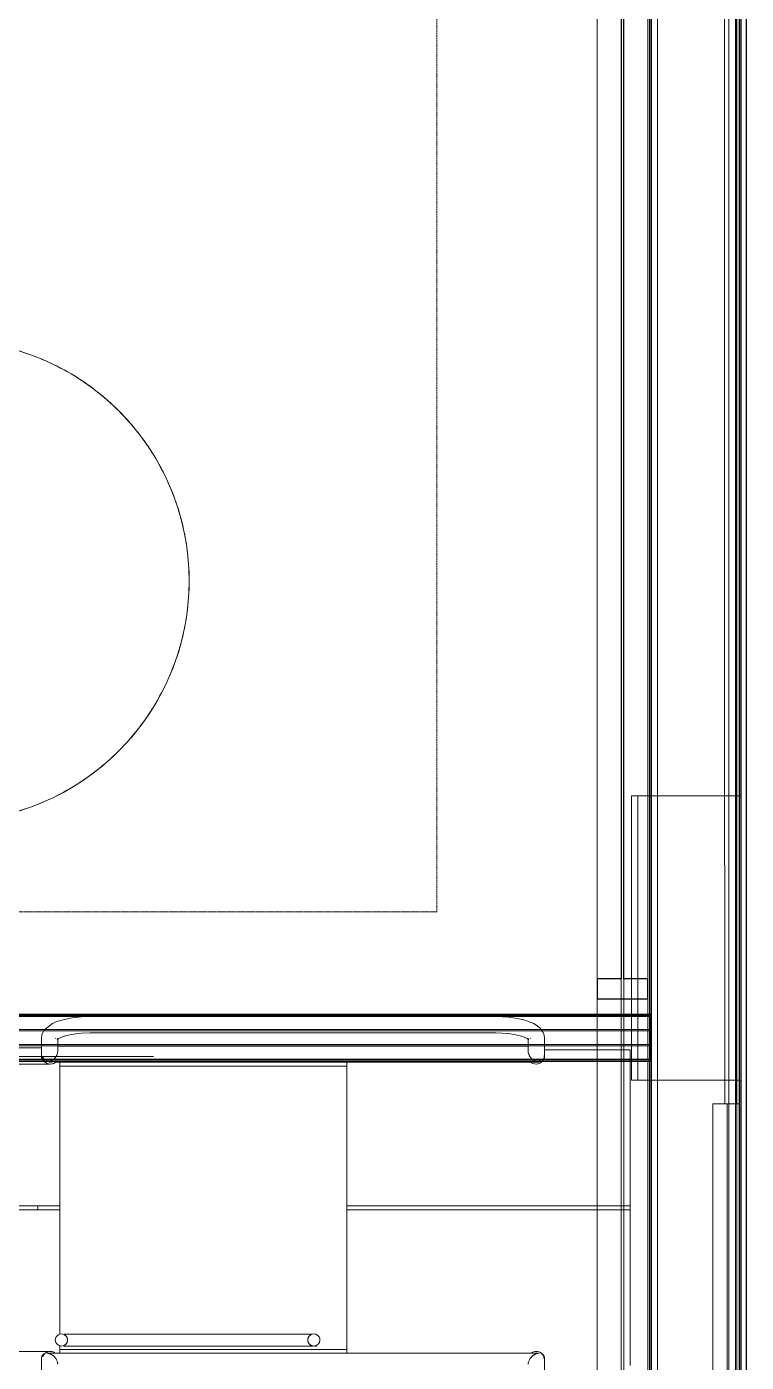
# Model space of a CAD drawing. Header units: centimetres. Extents: x -1906 to 5208, y -261 to 2955.
# Drawn here: x -287.3 to -110, y 640.8 to 969.7 of the extents above; entities that cross this region are included whole.
import ezdxf

# ---------------------------------------------------------------- set-up
doc = ezdxf.new("R2010")
doc.units = ezdxf.units.CM
for name, pattern in [('_Overhead', [0.47625, 0.3175, -0.15875]), ('_Overhead_2_', [0.47625, 0.3175, -0.15875]), ('Hidden', [0.714375, 0.47625, -0.238125])]:
    doc.linetypes.add(name, pattern=pattern)
for name, color, linetype, lineweight in [('A-FLOR', 7, 'Continuous', 18), ('A-GENM', 7, 'Continuous', 18), ('A-GLAZ', 7, 'Continuous', 18), ('A-WALL', 7, 'Continuous', 18), ('A-WALL-PATT', 7, 'Continuous', 50), ('G-IMPT', 7, 'Continuous', 18), ('M-EQPM', 7, 'Continuous', 18), ('P-PIPE', 7, 'Continuous', 18), ('S-BEAM', 7, 'Continuous', 18)]:
    doc.layers.add(name, color=color, linetype=linetype, lineweight=lineweight)

# ---------------------------------------------------------------- blocks, each defined once
blk = doc.blocks.new('Costanera Perfil Z - Parametrizado - h_22cm-V7-N01 - Planta trazado tuberias refrig exist_ - detalle 1')
at = {"layer": 'S-BEAM', "color": 254, "true_color": 0xcccccc}
for p, q in [((-5.54, 2399.57), (-5.84, 2399.57)), ((-5.84, 2399.57), (-5.5, 2399.57)), ((-5.84, 2399.57), (-5.84, 785.67)), ((-5.54, 2399.57), (-5.54, 785.67)), ((-5.5, 2399.57), (2.01, 2399.57)), ((-5.26, 2399.57), (-5.5, 2399.57)), ((-5.5, 785.67), (-5.5, 2399.57)), ((1.67, 2399.57), (-5.26, 2399.57)), ((-5.26, 2399.57), (-5.26, 785.67)), ((-1.68, 2399.57), (-2.01, 2399.57)), ((-2.01, 2399.57), (1.67, 2399.57)), ((-2.01, 2399.57), (-2.01, 2398.97)), ((-2.01, 2398.97), (-2.01, 2386.47)), ((1.67, 2399.57), (-1.67, 2399.57)), ((-1.67, 2399.57), (1.67, 2399.57)), ((1.67, 2399.57), (-1.67, 2399.57)), ((-1.67, 2399.57), (-1.67, 2398.97)), ((-1.67, 2398.97), (-1.67, 2386.47)), ((2.01, 2399.57), (1.67, 2399.57)), ((1.67, 2399.57), (2.01, 2399.57)), ((2.01, 2399.57), (1.67, 2399.57)), ((1.67, 2399.57), (1.67, 785.67)), ((2.01, 2399.57), (5.26, 2399.57)), ((5.5, 2399.57), (2.01, 2399.57)), ((2.01, 2399.57), (2.01, 785.67)), ((5.26, 2399.57), (5.54, 2399.57)), ((5.26, 2399.57), (5.26, 2398.97)), ((5.26, 2398.97), (5.26, 2386.47)), ((5.5, 2399.57), (5.5, 2398.97)), ((5.5, 2398.97), (5.5, 2386.47)), ((5.54, 2399.57), (5.84, 2399.57)), ((5.84, 2399.57), (5.54, 2399.57)), ((5.54, 2399.57), (5.54, 2398.97)), ((5.54, 2398.97), (5.54, 2386.47)), ((5.84, 2399.57), (5.84, 2398.97)), ((5.84, 2398.97), (5.84, 2386.47)), ((-2.01, 2386.47), (-2.01, 1598.58)), ((-1.67, 2386.47), (-1.67, 1598.58)), ((5.26, 2386.47), (5.26, 1598.58)), ((5.5, 2386.47), (5.5, 1598.58)), ((5.54, 2386.47), (5.54, 1598.58)), ((5.84, 2386.47), (5.84, 1598.58))]:
    blk.add_line(p, q, dxfattribs=at)
blk = doc.blocks.new('Costanera Perfil Z - Parametrizado - h_22cm-1724570-N01 - Planta trazado tuberias refrig exist_ - detalle 1')
at = {"layer": 'S-BEAM', "color": 254, "true_color": 0xcccccc}
for p, q in [((-10.75, 487.69), (-10.75, -505.07)), ((-10.75, 487.69), (-10.75, -505.07)), ((-10.45, 487.69), (-10.45, -948.54)), ((-10.45, 487.69), (-10.45, -948.54)), ((-8.8, 487.69), (-8.8, -948.54)), ((-8.8, 487.69), (-8.8, -948.54)), ((8.8, 487.69), (8.8, -967.22)), ((8.8, 487.69), (8.8, -967.22)), ((10.45, 487.69), (10.45, -967.22)), ((10.45, 487.69), (10.45, -967.22)), ((10.75, -967.22), (10.75, 487.69)), ((10.75, 487.69), (10.75, -967.22)), ((-10.75, -505.07), (-10.75, -508.9)), ((-10.75, -505.07), (-10.75, -508.9)), ((-10.75, -508.9), (-10.75, -509.24)), ((-10.75, -508.9), (-10.75, -509.24)), ((-10.75, -509.25), (-10.75, -512.58)), ((-10.75, -509.25), (-10.75, -512.58)), ((-10.75, -512.58), (-10.75, -512.93)), ((-10.75, -512.58), (-10.75, -512.93)), ((-10.75, -512.93), (-10.75, -516.75)), ((-10.75, -512.93), (-10.75, -516.75)), ((-10.75, -516.75), (-10.75, -656.29)), ((-10.75, -516.75), (-10.75, -656.29))]:
    blk.add_line(p, q, dxfattribs=at)
blk = doc.blocks.new('Costanera Perfil Z - Parametrizado - h_22cm-V9-N01 - Planta trazado tuberias refrig exist_ - detalle 1')
at = {"layer": 'S-BEAM', "color": 254, "true_color": 0xcccccc}
for p, q in [((-10.75, 487.69), (-10.75, -505.07)), ((-10.75, 487.69), (-10.75, -505.07)), ((-10.45, 487.69), (-10.45, -948.54)), ((-10.45, 487.69), (-10.45, -948.54)), ((-8.8, 487.69), (-8.8, -948.54)), ((-8.8, 487.69), (-8.8, -948.54)), ((8.8, 487.69), (8.8, -948.54)), ((8.8, 487.69), (8.8, -948.54)), ((10.45, 487.69), (10.45, -967.22)), ((10.45, 487.69), (10.45, -948.8)), ((10.75, -967.22), (10.75, 487.69)), ((10.75, 487.69), (10.75, -948.8)), ((-10.75, -505.07), (-10.75, -508.9)), ((-10.75, -505.07), (-10.75, -508.9)), ((-10.75, -508.9), (-10.75, -509.24)), ((-10.75, -508.9), (-10.75, -509.24)), ((-10.75, -509.25), (-10.75, -512.58)), ((-10.75, -509.25), (-10.75, -512.58)), ((-10.75, -512.58), (-10.75, -512.93)), ((-10.75, -512.58), (-10.75, -512.93)), ((-10.75, -512.93), (-10.75, -516.75)), ((-10.75, -512.93), (-10.75, -516.75)), ((-10.75, -516.75), (-10.75, -656.29)), ((-10.75, -516.75), (-10.75, -656.29))]:
    blk.add_line(p, q, dxfattribs=at)
blk = doc.blocks.new('Costanera Perfil Z - Parametrizado - h_22cm-V10-N01 - Planta trazado tuberias refrig exist_ - detalle 1')
at = {"layer": 'S-BEAM', "color": 254, "true_color": 0xcccccc}
for p, q in [((-10.75, 487.69), (-10.75, -505.07)), ((-10.75, 487.69), (-10.75, -505.07)), ((-10.45, 487.69), (-10.45, -948.54)), ((-10.45, 487.69), (-10.45, -948.54)), ((-8.8, 487.69), (-8.8, -948.54)), ((-8.8, 487.69), (-8.8, -948.54)), ((8.8, -14.3), (8.8, -527.21)), ((8.8, -14.3), (8.8, -527.21)), ((10.45, -14.3), (10.45, -527.21)), ((10.45, -14.3), (10.45, -527.21)), ((10.75, -527.21), (10.75, -14.3)), ((10.75, -14.3), (10.75, -527.21)), ((-10.75, -505.07), (-10.75, -508.9)), ((-10.75, -505.07), (-10.75, -508.9)), ((-10.75, -508.9), (-10.75, -509.24)), ((-10.75, -508.9), (-10.75, -509.24)), ((-10.75, -509.25), (-10.75, -512.58)), ((-10.75, -509.25), (-10.75, -512.58)), ((-10.75, -512.58), (-10.75, -512.93)), ((-10.75, -512.58), (-10.75, -512.93)), ((-10.75, -512.93), (-10.75, -516.75)), ((-10.75, -512.93), (-10.75, -516.75)), ((-10.75, -516.75), (-10.75, -656.29)), ((-10.75, -516.75), (-10.75, -656.29))]:
    blk.add_line(p, q, dxfattribs=at)
blk = doc.blocks.new('Costanera Perfil Z - Parametrizado - h_22cm-V11-N01 - Planta trazado tuberias refrig exist_ - detalle 1')
at = {"layer": 'S-BEAM', "color": 254, "true_color": 0xcccccc}
for p, q in [((-10.75, 487.69), (-10.75, -505.07)), ((-10.75, 487.69), (-10.75, -505.07)), ((-10.45, 487.69), (-10.45, -635.88)), ((-10.45, 487.69), (-10.45, -635.88)), ((-8.8, 487.69), (-8.8, -948.54)), ((-8.8, 487.69), (-8.8, -948.54)), ((8.8, -14.3), (8.8, -527.21)), ((8.8, -14.3), (8.8, -527.21)), ((10.45, -14.3), (10.45, -527.21)), ((10.45, -14.3), (10.45, -527.21)), ((10.75, -527.21), (10.75, -14.3)), ((10.75, -14.3), (10.75, -527.21)), ((-10.75, -505.07), (-10.75, -508.9)), ((-10.75, -505.07), (-10.75, -508.9)), ((-10.75, -508.9), (-10.75, -509.24)), ((-10.75, -508.9), (-10.75, -509.24)), ((-10.75, -509.25), (-10.75, -512.58)), ((-10.75, -509.25), (-10.75, -512.58)), ((-10.75, -512.58), (-10.75, -512.93)), ((-10.75, -512.58), (-10.75, -512.93)), ((-10.75, -512.93), (-10.75, -516.75)), ((-10.75, -512.93), (-10.75, -516.75)), ((-10.75, -516.75), (-10.75, -635.88)), ((-10.75, -516.75), (-10.75, -635.88))]:
    blk.add_line(p, q, dxfattribs=at)
blk = doc.blocks.new('Costanera Perfil Z - Parametrizado - h_22cm-V12-N01 - Planta trazado tuberias refrig exist_ - detalle 1')
at = {"layer": 'S-BEAM', "color": 254, "true_color": 0xcccccc}
for p, q in [((-10.75, 487.69), (-10.75, -505.07)), ((-10.75, 487.69), (-10.75, -505.07)), ((-10.45, 487.69), (-10.45, -635.88)), ((-10.45, 487.69), (-10.45, -635.88)), ((-8.8, 487.69), (-8.8, -948.54)), ((-8.8, 487.69), (-8.8, -948.54)), ((8.8, -14.3), (8.8, -527.21)), ((8.8, -14.3), (8.8, -527.21)), ((10.45, -14.3), (10.45, -527.21)), ((10.45, -14.3), (10.45, -527.21)), ((10.75, -527.21), (10.75, -14.3)), ((10.75, -14.3), (10.75, -527.21)), ((-10.75, -505.07), (-10.75, -508.9)), ((-10.75, -505.07), (-10.75, -508.9)), ((-10.75, -508.9), (-10.75, -509.24)), ((-10.75, -508.9), (-10.75, -509.24)), ((-10.75, -509.25), (-10.75, -512.58)), ((-10.75, -509.25), (-10.75, -512.58)), ((-10.75, -512.58), (-10.75, -512.93)), ((-10.75, -512.58), (-10.75, -512.93)), ((-10.75, -512.93), (-10.75, -516.75)), ((-10.75, -512.93), (-10.75, -516.75)), ((-10.75, -516.75), (-10.75, -635.88)), ((-10.75, -516.75), (-10.75, -635.88))]:
    blk.add_line(p, q, dxfattribs=at)
blk = doc.blocks.new('Costanera Perfil Z - Parametrizado - h_22cm-V13-N01 - Planta trazado tuberias refrig exist_ - detalle 1')
at = {"layer": 'S-BEAM', "color": 254, "true_color": 0xcccccc}
for p, q in [((-10.75, 487.69), (-10.75, -505.07)), ((-10.75, 487.69), (-10.75, -505.07)), ((-10.45, 487.69), (-10.45, -635.88)), ((-10.45, 487.69), (-10.45, -635.88)), ((-8.8, 487.69), (-8.8, -948.54)), ((-8.8, 487.69), (-8.8, -948.54)), ((8.8, -14.3), (8.8, -527.21)), ((8.8, -14.3), (8.8, -527.21)), ((10.45, -14.3), (10.45, -527.21)), ((10.45, -14.3), (10.45, -527.21)), ((10.75, -527.21), (10.75, -14.3)), ((-10.75, -505.07), (-10.75, -508.9)), ((-10.75, -505.07), (-10.75, -508.9)), ((-10.75, -508.9), (-10.75, -509.24)), ((-10.75, -508.9), (-10.75, -509.24)), ((-10.75, -509.25), (-10.75, -512.58)), ((-10.75, -509.25), (-10.75, -512.58)), ((-10.75, -512.58), (-10.75, -512.93)), ((-10.75, -512.58), (-10.75, -512.93)), ((-10.75, -512.93), (-10.75, -516.75)), ((-10.75, -512.93), (-10.75, -516.75)), ((-10.75, -516.75), (-10.75, -635.88)), ((-10.75, -516.75), (-10.75, -635.88))]:
    blk.add_line(p, q, dxfattribs=at)
blk = doc.blocks.new('PQ_RVR_EST-01_ZZ_ZZ_MO_T_A_rvt-1-N01 - Planta trazado tuberias refrig exist_ - detalle 1')
at = {"layer": 'A-FLOR', "color": 254, "linetype": '_Overhead', "true_color": 0xd4d4d4}
for p, q in [((-115.47, 1217.33), (-115.36, 704.42)), ((-115.36, 704.42), (-115.47, 1217.33))]:
    blk.add_line(p, q, dxfattribs=at)
at = {"layer": 'S-BEAM', "color": 254, "true_color": 0xcccccc}
for p, q in [((-146.78, 1217.71), (-146.78, 735.26)), ((-146.78, 1217.71), (-146.78, 735.26)), ((-140.89, 1217.71), (-140.89, 726.56)), ((-140.18, 1217.71), (-140.18, 726.56)), ((-134.28, 1217.71), (-134.28, 735.26)), ((-134.28, 1217.71), (-134.28, 735.26)), ((-146.78, 735.26), (-146.78, 726.56)), ((-146.78, 735.26), (-146.78, 726.56)), ((-146.78, 735.26), (-146.78, 726.56)), ((-140.89, 726.56), (-140.89, 735.26)), ((-140.18, 726.56), (-140.18, 735.26)), ((-134.28, 726.56), (-134.28, 735.26)), ((-134.28, 735.26), (-134.28, 726.56)), ((-134.28, 735.26), (-134.28, 726.56)), ((-146.78, 730.34), (-146.78, 726.56)), ((-134.28, 730.34), (-134.28, 726.56)), ((-146.78, 726.56), (-146.78, 721.95)), ((-146.78, 726.56), (-146.78, 722.73)), ((-146.78, 726.56), (-146.78, 722.73)), ((-146.78, 726.56), (-146.78, 722.05)), ((-140.89, 726.56), (-140.89, 722.73)), ((-140.89, 722.05), (-140.89, 726.56)), ((-140.18, 722.05), (-140.18, 726.56)), ((-140.18, 726.56), (-140.18, 722.73)), ((-134.28, 722.05), (-134.28, 726.56)), ((-134.28, 726.56), (-134.28, 721.95)), ((-134.28, 726.56), (-134.28, 722.73)), ((-134.28, 726.56), (-134.28, 722.73)), ((-146.78, 722.73), (-146.78, 722.39)), ((-146.78, 722.73), (-146.78, 722.39)), ((-146.78, 722.38), (-146.78, 719.05)), ((-146.78, 722.38), (-146.78, 719.05)), ((-146.78, 722.05), (-146.78, 719.05)), ((-146.78, 721.95), (-146.78, 719.05)), ((-140.89, 722.73), (-140.89, 722.39)), ((-140.89, 722.38), (-140.89, 719.05)), ((-140.89, 719.05), (-140.89, 722.05)), ((-140.18, 722.73), (-140.18, 722.39)), ((-140.18, 722.38), (-140.18, 719.05)), ((-140.18, 719.05), (-140.18, 722.05)), ((-134.28, 722.73), (-134.28, 722.39)), ((-134.28, 722.73), (-134.28, 722.39)), ((-134.28, 722.38), (-134.28, 719.05)), ((-134.28, 722.38), (-134.28, 719.05)), ((-134.28, 719.05), (-134.28, 722.05)), ((-134.28, 721.95), (-134.28, 719.05)), ((-146.78, 719.05), (-146.78, 718.7)), ((-146.78, 719.05), (-146.78, 718.7)), ((-146.78, 719.05), (-146.78, 718.7)), ((-146.78, 719.05), (-146.78, 718.7)), ((-146.78, 718.7), (-146.78, 575.34)), ((-146.78, 718.7), (-146.78, 714.87)), ((-146.78, 718.7), (-146.78, 714.87)), ((-146.78, 718.7), (-146.78, 575.34)), ((-140.89, 719.05), (-140.89, 718.7)), ((-140.89, 718.7), (-140.89, 719.05)), ((-140.89, 718.7), (-140.89, 714.87)), ((-140.89, 575.34), (-140.89, 718.7)), ((-140.18, 718.7), (-140.18, 719.05)), ((-140.18, 719.05), (-140.18, 718.7)), ((-140.18, 575.34), (-140.18, 718.7)), ((-140.18, 718.7), (-140.18, 714.87)), ((-134.28, 718.7), (-134.28, 719.05)), ((-134.28, 719.05), (-134.28, 718.7)), ((-134.28, 719.05), (-134.28, 718.7)), ((-134.28, 719.05), (-134.28, 718.7)), ((-134.28, 575.34), (-134.28, 718.7)), ((-134.28, 718.7), (-134.28, 575.34)), ((-134.28, 718.7), (-134.28, 714.87)), ((-134.28, 718.7), (-134.28, 714.87)), ((-146.78, 714.87), (-146.78, 575.34)), ((-146.78, 714.87), (-146.78, 575.34)), ((-140.89, 714.87), (-140.89, 575.34)), ((-140.18, 714.87), (-140.18, 575.34)), ((-134.28, 714.87), (-134.28, 575.34)), ((-134.28, 714.87), (-134.28, 575.34))]:
    blk.add_line(p, q, dxfattribs=at)
at = {"layer": 'S-BEAM', "color": 254, "lineweight": 25, "true_color": 0xcccccc}
for p, q in [((-140.89, 1217.71), (-140.89, 735.26)), ((-140.18, 735.26), (-140.18, 1217.71)), ((-140.89, 735.26), (-146.78, 735.26)), ((-146.78, 735.26), (-146.78, 730.34)), ((-134.28, 735.26), (-140.18, 735.26)), ((-134.28, 730.34), (-134.28, 735.26)), ((-146.78, 730.34), (-134.28, 730.34))]:
    blk.add_line(p, q, dxfattribs=at)
at = {"layer": 'S-BEAM', "color": 254, "linetype": '_Overhead', "lineweight": 18, "true_color": 0xd4d4d4}
for name in ['Costanera Perfil Z - Parametrizado - h_22cm-1724570-N01 - Planta trazado tuberias refrig exist_ - detalle 1', 'Costanera Perfil Z - Parametrizado - h_22cm-V9-N01 - Planta trazado tuberias refrig exist_ - detalle 1', 'Costanera Perfil Z - Parametrizado - h_22cm-V10-N01 - Planta trazado tuberias refrig exist_ - detalle 1', 'Costanera Perfil Z - Parametrizado - h_22cm-V11-N01 - Planta trazado tuberias refrig exist_ - detalle 1', 'Costanera Perfil Z - Parametrizado - h_22cm-V12-N01 - Planta trazado tuberias refrig exist_ - detalle 1', 'Costanera Perfil Z - Parametrizado - h_22cm-V13-N01 - Planta trazado tuberias refrig exist_ - detalle 1']:
    blk.add_blockref(name, (-123.14, 1231.63), dxfattribs=at)
at = {"layer": 'S-BEAM', "color": 254, "linetype": '_Overhead', "lineweight": 18, "true_color": 0xd4d4d4, "rotation": 269.9999999999998}
blk.add_blockref('Costanera Perfil Z - Parametrizado - h_22cm-V7-N01 - Planta trazado tuberias refrig exist_ - detalle 1', (-2533.25, 720.72), dxfattribs=at)
blk = doc.blocks.new('RVR-GM-Modulo escalera 01 - RVR-GM-Modulo escalera 01-1647736-N01 - Planta trazado tuberias refrig exist_ - detalle 1')
at = {"layer": 'A-GENM', "color": 254, "true_color": 0xd4d4d4}
for p, q in [((-1.5, 164.89), (-1.5, 166.39)), ((1.36, 166.39), (-1.5, 166.39)), ((-1.5, 164.89), (-1.5, 166.39)), ((1.36, 166.39), (-1.5, 166.39)), ((-1.5, 164.18), (-1.5, 164.89)), ((-1.5, 164.18), (-1.5, 164.89)), ((76.24, 166.39), (1.36, 166.39)), ((36.87, 166.39), (1.36, 166.39)), ((36.87, 166.39), (36.87, 164.89)), ((36.87, 164.89), (36.87, 164.18)), ((37.87, 164.89), (37.87, 166.39)), ((76.24, 166.39), (37.87, 166.39)), ((37.87, 164.18), (37.87, 164.89)), ((-1.5, 158.28), (-1.5, 164.18)), ((-1.5, 158.28), (-1.5, 164.18)), ((36.87, 164.18), (36.87, 158.28)), ((37.87, 158.28), (37.87, 164.18)), ((-1.5, 145.3), (-1.5, 158.28)), ((-1.5, 145.3), (-1.5, 158.28)), ((36.87, 158.28), (36.87, 96.62)), ((37.87, 96.62), (37.87, 158.28)), ((-6.16, 144.71), (-6.49, 144.46)), ((-5.77, 144.99), (-6.15, 144.72)), ((-2.81, 145.3), (-4.42, 145.3)), ((-2.47, 145.3), (-2.81, 145.3)), ((0.26, 145.3), (-2.47, 145.3)), ((79.16, 145.3), (74.49, 145.3)), ((-4.42, 141.8), (-4.29, 141.83)), ((1.55, 24.82), (1.55, 144)), ((73.19, 144), (73.19, 22.68)), ((-5.24, 138.22), (-5.52, 136.45)), ((-4.87, 139.65), (-5.24, 138.22)), ((-4.47, 140.7), (-4.87, 139.65)), ((-4.27, 141.07), (-4.47, 140.7)), ((-4.42, 141.3), (-2.81, 141.3)), ((-4.08, 141.33), (-4.27, 141.07)), ((-4, 141.41), (-4.08, 141.33)), ((-2.81, 141.3), (-2.47, 141.3)), ((-2.47, 141.3), (-1.14, 141.3)), ((-2.44, 141.3), (-2.44, 25.38)), ((-5.65, 134.88), (-5.7, 133.3)), ((-5.52, 136.45), (-5.65, 134.88)), ((-9.7, 133.3), (-9.7, 33.38)), ((-5.7, 33.38), (-5.7, 133.3)), ((1.55, 96.62), (73.2, 96.62)), ((1.55, 96.62), (36.87, 96.62)), ((2.5, 25.94), (2.5, 96.62)), ((37.87, 96.62), (73.2, 96.62)), ((72.24, 96.62), (72.24, 25.94)), ((68.53, 89.1), (68.53, 89.01)), ((68.53, 89.1), (68.53, 89.01)), ((68.53, 89.1), (68.53, 89.01)), ((68.53, 89.1), (68.53, 89.01)), ((68.53, 89.1), (68.53, 89.01)), ((68.53, 89.1), (68.53, 89.01)), ((68.53, 89.1), (68.53, 89.01)), ((68.53, 89.1), (68.53, 89.01)), ((68.57, 89.1), (68.53, 89.1)), ((68.57, 89.1), (68.53, 89.1)), ((68.57, 89.1), (68.53, 89.1)), ((68.57, 89.1), (68.53, 89.1)), ((68.57, 89.1), (68.53, 89.1)), ((68.57, 89.1), (68.53, 89.1)), ((68.57, 89.1), (68.53, 89.1)), ((68.57, 89.1), (68.53, 89.1)), ((68.57, 89.1), (68.53, 89.1)), ((68.57, 89.1), (68.53, 89.1)), ((68.57, 89.1), (68.53, 89.1)), ((68.57, 89.1), (68.53, 89.1)), ((68.57, 89.1), (68.53, 89.1)), ((68.57, 89.1), (68.53, 89.1)), ((68.57, 89.1), (68.53, 89.1)), ((68.57, 89.1), (68.53, 89.1)), ((71.42, 89.1), (71.3, 89.1)), ((71.42, 89.1), (71.3, 89.1)), ((71.42, 89.1), (71.3, 89.1)), ((71.42, 89.1), (71.3, 89.1)), ((71.42, 89.1), (71.3, 89.1)), ((71.42, 89.1), (71.3, 89.1)), ((71.42, 89.1), (71.3, 89.1)), ((71.42, 89.1), (71.3, 89.1)), ((71.42, 89.1), (71.3, 89.1)), ((71.42, 89.1), (71.3, 89.1)), ((71.42, 89.1), (71.3, 89.1)), ((71.42, 89.1), (71.3, 89.1)), ((71.42, 89.1), (71.3, 89.1)), ((71.42, 89.1), (71.3, 89.1)), ((71.42, 89.1), (71.3, 89.1)), ((71.42, 89.1), (71.3, 89.1)), ((71.42, 88.74), (71.42, 89.1)), ((71.42, 88.74), (71.42, 89.1)), ((71.42, 88.74), (71.42, 89.1)), ((71.42, 88.74), (71.42, 89.1)), ((71.42, 88.74), (71.42, 89.1)), ((71.42, 88.74), (71.42, 89.1)), ((71.42, 88.74), (71.42, 89.1)), ((71.42, 88.74), (71.42, 89.1)), ((68.53, 87.96), (68.53, 26.91)), ((71.42, 26.91), (71.42, 88.23)), ((-5.7, 33.38), (-5.62, 31.27)), ((-5.62, 31.27), (-5.38, 29.27)), ((-5.38, 29.27), (-5.03, 27.58)), ((-5.03, 27.58), (-4.61, 26.31)), ((68.53, 26.91), (68.57, 26.91)), ((71.3, 26.91), (71.42, 26.91)), ((-4.61, 26.31), (-4.4, 25.86)), ((-2.81, 25.38), (-4.42, 25.38)), ((-4.29, 24.86), (-4.42, 24.88)), ((-4.4, 25.86), (-4.21, 25.53)), ((-4.28, 24.85), (-4.29, 24.86)), ((-4.21, 25.53), (-4.06, 25.33)), ((-4.06, 25.33), (-4, 25.27)), ((-4, 25.27), (-4, 25.27)), ((-2.47, 25.38), (-2.81, 25.38)), ((-1.14, 25.38), (-2.47, 25.38)), ((1.33, 25.06), (1.33, 24.26)), ((1.49, 23.38), (1.42, 23.38)), ((36.87, 25.94), (1.55, 25.94)), ((2, -23.58), (2, 23.38)), ((36.87, 25.94), (36.87, -44.8)), ((37.87, 25.94), (36.87, 25.94)), ((37.87, -44.8), (37.87, 25.94)), ((68.5, 25.94), (37.87, 25.94)), ((73.2, 25.94), (71.39, 25.94)), ((72.74, 23.38), (72.74, -23.58)), ((-6.49, 22.16), (-6.16, 21.93)), ((-5.24, 21.49), (-4.42, 21.38)), ((-4.42, 21.38), (-2.81, 21.38)), ((-2.81, 21.38), (-2.47, 21.38)), ((-2.47, 21.38), (0.26, 21.38)), ((-2, 21.38), (-2, -21.59)), ((36.87, 20.5), (37.87, 20.5)), ((74.49, 21.38), (79.16, 21.38))]:
    blk.add_line(p, q, dxfattribs=at)
at = {"layer": 'A-GENM', "color": 254, "true_color": 0xd4d4d4, "flags": 128}
for points in [[(-4.42, 145.3), (-5.11, 145.22), (-5.77, 144.99)], [(-6.49, 144.46), (-6.94, 144.13), (-7.96, 142.65), (-8.87, 140.23), (-9.25, 138.53), (-9.53, 136.55), (-9.7, 133.3)], [(-9.7, 33.38), (-9.62, 31.12), (-9.38, 28.95), (-9.01, 27.02), (-8.54, 25.39), (-7.99, 24.1), (-6.62, 22.25), (-6.49, 22.16)], [(-6.15, 21.92), (-5.94, 21.78), (-5.24, 21.49)], [(0.76, 22.01), (0.45, 21.76), (0.09, 21.56)], [(1.2, 22.66), (1.01, 22.31), (0.78, 22.03)]]:
    blk.add_lwpolyline(points, dxfattribs=at)
at = {"layer": 'A-GENM', "color": 254, "true_color": 0xd4d4d4}
for centre, radius, start, end in [((0, 143.23), 2, 46.9758, 94.4614), ((74.74, 143.23), 2, 94.8802, 180), ((0, 143.23), 1.5, 23.9325, 41.5942), ((0, 143.23), 1.5, 0, 23.9325), ((0, 143.23), 1.5, 336.0675, 0), ((0, 143.23), 2, 360, 45), ((0, 143.23), 2, 315, 0), ((74.74, 143.23), 2, 180, 218.7875), ((69.94, 88.48), 1.5, 90, 270), ((69.94, 88.48), 1.5, 270, 90), ((69.94, 26.29), 1.5, 90, 270), ((69.94, 26.29), 1.5, 270, 90), ((0, 23.56), 1.5, 23.9325, 27.7284), ((0, 23.56), 1.5, 24.6102, 27.8019), ((0, 23.56), 2, 360, 47.04), ((0, 23.56), 1.5, 0, 24.6102), ((0, 23.56), 1.5, 335.3387, 0), ((0, 23.56), 1.5, 16.1868, 23.9325), ((0, 23.56), 2, 313.0824, 360), ((0, 23.56), 2, 41.9497, 44.214), ((0, 23.56), 1.5, 360, 13.4162), ((0, 23.56), 1.5, 353.1534, 0), ((0, 23.56), 2, 27.6404, 32.5487), ((0, 23.56), 2, 15, 18.0824), ((74.74, 23.56), 2, 141.1233, 180), ((74.74, 23.56), 2, 180, 250.2198), ((0, 23.56), 2, 272.637, 313.0824), ((0, 23.56), 1.5, 323.0081, 335.085)]:
    blk.add_arc(centre, radius, start, end, dxfattribs=at)
for points, knots in [([(1.07, 145.06), (1.02, 145.09), (0.91, 145.16), (0.65, 145.27), (0.42, 145.3), (0.26, 145.3)], [0.840701, 0.840701, 0.840701, 0.840701, 0.875, 0.9166667, 1, 1, 1, 1]), ([(1.36, 144.74), (1.35, 144.76), (1.31, 144.81), (1.23, 144.92), (1.15, 144.99), (1.1, 145.04)], [0.75454579, 0.75454579, 0.75454579, 0.75454579, 0.77083333, 0.79166667, 0.83333333, 0.83333333, 0.83333333, 0.83333333]), ([(74.49, 145.3), (74.32, 145.3), (74.09, 145.27), (73.82, 145.16), (73.64, 145.04), (73.51, 144.92), (73.42, 144.81), (73.37, 144.73), (73.35, 144.68), (73.34, 144.66)], [0, 0, 0, 0, 0.0833333, 0.125, 0.1666667, 0.2083333, 0.2291667, 0.25, 0.2619298, 0.2619298, 0.2619298, 0.2619298]), ([(-1.14, 141.3), (-0.98, 141.3), (-0.72, 141.34), (-0.37, 141.45), (-0.11, 141.57), (0.1, 141.69), (0.26, 141.8), (0.43, 141.92), (0.6, 142.07), (0.73, 142.2), (0.78, 142.25)], [0, 0, 0, 0, 0.0833333, 0.125, 0.1666667, 0.2083333, 0.2291667, 0.25, 0.2916667, 0.3239533, 0.3239533, 0.3239533, 0.3239533]), ([(0.83, 142.3), (0.86, 142.34), (0.93, 142.42), (1.02, 142.54), (1.11, 142.66), (1.18, 142.79), (1.26, 142.91), (1.32, 143.04), (1.36, 143.12), (1.37, 143.16)], [0.3333333, 0.3333333, 0.3333333, 0.3333333, 0.3541667, 0.375, 0.3958333, 0.4166667, 0.4375, 0.4583333, 0.4765769, 0.4765769, 0.4765769, 0.4765769]), ([(1.37, 143.16), (1.37, 143.16), (1.39, 143.21), (1.43, 143.3), (1.46, 143.41), (1.48, 143.46), (1.48, 143.48)], [0.4765769, 0.4765769, 0.4765769, 0.4765769, 0.47916667, 0.5, 0.52083333, 0.52780905, 0.52780905, 0.52780905, 0.52780905]), ([(73.19, 144), (73.19, 143.98), (73.19, 143.92), (73.19, 143.82), (73.21, 143.69), (73.24, 143.56), (73.27, 143.43), (73.31, 143.3), (73.36, 143.17), (73.42, 143.04), (73.48, 142.91), (73.56, 142.79), (73.64, 142.66), (73.72, 142.54), (73.81, 142.42), (73.91, 142.3), (74.02, 142.19), (74.16, 142.05), (74.32, 141.92), (74.48, 141.8), (74.64, 141.69), (74.85, 141.57), (75.12, 141.45), (75.47, 141.34), (75.72, 141.3), (75.89, 141.3)], [0.3861833, 0.3861833, 0.3861833, 0.3861833, 0.3958333, 0.4166667, 0.4375, 0.4583333, 0.4791667, 0.5, 0.5208333, 0.5416667, 0.5625, 0.5833333, 0.6041667, 0.625, 0.6458333, 0.6666667, 0.6875, 0.7083333, 0.75, 0.7708333, 0.7916667, 0.8333333, 0.875, 0.9166667, 1, 1, 1, 1]), ([(71.3, 89.1), (71.32, 89.08), (71.33, 89.04), (71.35, 89), (71.36, 88.98), (71.36, 88.96), (71.37, 88.94), (71.38, 88.92), (71.38, 88.88), (71.39, 88.86), (71.4, 88.83), (71.4, 88.82), (71.4, 88.81), (71.41, 88.79), (71.41, 88.77), (71.41, 88.75), (71.42, 88.74)], [0, 0, 0, 0, 0.166667, 0.25, 0.291667, 0.333333, 0.375, 0.416667, 0.5, 0.583333, 0.625, 0.666667, 0.708333, 0.75, 0.833333, 1, 1, 1, 1]), ([(71.42, 88.74), (71.41, 88.75), (71.41, 88.77), (71.41, 88.79), (71.4, 88.81), (71.4, 88.82), (71.4, 88.83), (71.39, 88.86), (71.38, 88.88), (71.38, 88.92), (71.37, 88.94), (71.36, 88.96), (71.36, 88.98), (71.35, 89), (71.33, 89.04), (71.32, 89.08), (71.3, 89.1)], [0, 0, 0, 0, 0.166667, 0.25, 0.291667, 0.333333, 0.375, 0.416667, 0.5, 0.583333, 0.625, 0.666667, 0.708333, 0.75, 0.833333, 1, 1, 1, 1]), ([(71.3, 89.1), (71.32, 89.08), (71.33, 89.04), (71.35, 89), (71.36, 88.98), (71.36, 88.96), (71.37, 88.94), (71.38, 88.92), (71.38, 88.88), (71.39, 88.86), (71.4, 88.83), (71.4, 88.82), (71.4, 88.81), (71.41, 88.79), (71.41, 88.77), (71.41, 88.75), (71.42, 88.74)], [0, 0, 0, 0, 0.166667, 0.25, 0.291667, 0.333333, 0.375, 0.416667, 0.5, 0.583333, 0.625, 0.666667, 0.708333, 0.75, 0.833333, 1, 1, 1, 1]), ([(71.42, 88.74), (71.41, 88.75), (71.41, 88.77), (71.41, 88.79), (71.4, 88.81), (71.4, 88.82), (71.4, 88.83), (71.39, 88.86), (71.38, 88.88), (71.38, 88.92), (71.37, 88.94), (71.36, 88.96), (71.36, 88.98), (71.35, 89), (71.33, 89.04), (71.32, 89.08), (71.3, 89.1)], [0, 0, 0, 0, 0.166667, 0.25, 0.291667, 0.333333, 0.375, 0.416667, 0.5, 0.583333, 0.625, 0.666667, 0.708333, 0.75, 0.833333, 1, 1, 1, 1]), ([(71.3, 89.1), (71.32, 89.08), (71.33, 89.04), (71.35, 89), (71.36, 88.98), (71.36, 88.96), (71.37, 88.94), (71.38, 88.92), (71.38, 88.88), (71.39, 88.86), (71.4, 88.83), (71.4, 88.82), (71.4, 88.81), (71.41, 88.79), (71.41, 88.77), (71.41, 88.75), (71.42, 88.74)], [0, 0, 0, 0, 0.166667, 0.25, 0.291667, 0.333333, 0.375, 0.416667, 0.5, 0.583333, 0.625, 0.666667, 0.708333, 0.75, 0.833333, 1, 1, 1, 1]), ([(71.42, 88.74), (71.41, 88.75), (71.41, 88.77), (71.41, 88.79), (71.4, 88.81), (71.4, 88.82), (71.4, 88.83), (71.39, 88.86), (71.38, 88.88), (71.38, 88.92), (71.37, 88.94), (71.36, 88.96), (71.36, 88.98), (71.35, 89), (71.33, 89.04), (71.32, 89.08), (71.3, 89.1)], [0, 0, 0, 0, 0.166667, 0.25, 0.291667, 0.333333, 0.375, 0.416667, 0.5, 0.583333, 0.625, 0.666667, 0.708333, 0.75, 0.833333, 1, 1, 1, 1]), ([(71.3, 89.1), (71.32, 89.08), (71.33, 89.04), (71.35, 89), (71.36, 88.98), (71.36, 88.96), (71.37, 88.94), (71.38, 88.92), (71.38, 88.88), (71.39, 88.86), (71.4, 88.83), (71.4, 88.82), (71.4, 88.81), (71.41, 88.79), (71.41, 88.77), (71.41, 88.75), (71.42, 88.74)], [0, 0, 0, 0, 0.166667, 0.25, 0.291667, 0.333333, 0.375, 0.416667, 0.5, 0.583333, 0.625, 0.666667, 0.708333, 0.75, 0.833333, 1, 1, 1, 1]), ([(71.42, 88.74), (71.41, 88.75), (71.41, 88.77), (71.41, 88.79), (71.4, 88.81), (71.4, 88.82), (71.4, 88.83), (71.39, 88.86), (71.38, 88.88), (71.38, 88.92), (71.37, 88.94), (71.36, 88.96), (71.36, 88.98), (71.35, 89), (71.33, 89.04), (71.32, 89.08), (71.3, 89.1)], [0, 0, 0, 0, 0.166667, 0.25, 0.291667, 0.333333, 0.375, 0.416667, 0.5, 0.583333, 0.625, 0.666667, 0.708333, 0.75, 0.833333, 1, 1, 1, 1]), ([(71.3, 89.1), (71.32, 89.08), (71.33, 89.04), (71.35, 89), (71.36, 88.98), (71.36, 88.96), (71.37, 88.94), (71.38, 88.92), (71.38, 88.88), (71.39, 88.86), (71.4, 88.83), (71.4, 88.82), (71.4, 88.81), (71.41, 88.79), (71.41, 88.77), (71.41, 88.75), (71.42, 88.74)], [0, 0, 0, 0, 0.166667, 0.25, 0.291667, 0.333333, 0.375, 0.416667, 0.5, 0.583333, 0.625, 0.666667, 0.708333, 0.75, 0.833333, 1, 1, 1, 1]), ([(71.42, 88.74), (71.41, 88.75), (71.41, 88.77), (71.41, 88.79), (71.4, 88.81), (71.4, 88.82), (71.4, 88.83), (71.39, 88.86), (71.38, 88.88), (71.38, 88.92), (71.37, 88.94), (71.36, 88.96), (71.36, 88.98), (71.35, 89), (71.33, 89.04), (71.32, 89.08), (71.3, 89.1)], [0, 0, 0, 0, 0.166667, 0.25, 0.291667, 0.333333, 0.375, 0.416667, 0.5, 0.583333, 0.625, 0.666667, 0.708333, 0.75, 0.833333, 1, 1, 1, 1]), ([(71.3, 89.1), (71.32, 89.08), (71.33, 89.04), (71.35, 89), (71.36, 88.98), (71.36, 88.96), (71.37, 88.94), (71.38, 88.92), (71.38, 88.88), (71.39, 88.86), (71.4, 88.83), (71.4, 88.82), (71.4, 88.81), (71.41, 88.79), (71.41, 88.77), (71.41, 88.75), (71.42, 88.74)], [0, 0, 0, 0, 0.166667, 0.25, 0.291667, 0.333333, 0.375, 0.416667, 0.5, 0.583333, 0.625, 0.666667, 0.708333, 0.75, 0.833333, 1, 1, 1, 1]), ([(71.42, 88.74), (71.41, 88.75), (71.41, 88.77), (71.41, 88.79), (71.4, 88.81), (71.4, 88.82), (71.4, 88.83), (71.39, 88.86), (71.38, 88.88), (71.38, 88.92), (71.37, 88.94), (71.36, 88.96), (71.36, 88.98), (71.35, 89), (71.33, 89.04), (71.32, 89.08), (71.3, 89.1)], [0, 0, 0, 0, 0.166667, 0.25, 0.291667, 0.333333, 0.375, 0.416667, 0.5, 0.583333, 0.625, 0.666667, 0.708333, 0.75, 0.833333, 1, 1, 1, 1]), ([(71.3, 89.1), (71.32, 89.08), (71.33, 89.04), (71.35, 89), (71.36, 88.98), (71.36, 88.96), (71.37, 88.94), (71.38, 88.92), (71.38, 88.88), (71.39, 88.86), (71.4, 88.83), (71.4, 88.82), (71.4, 88.81), (71.41, 88.79), (71.41, 88.77), (71.41, 88.75), (71.42, 88.74)], [0, 0, 0, 0, 0.166667, 0.25, 0.291667, 0.333333, 0.375, 0.416667, 0.5, 0.583333, 0.625, 0.666667, 0.708333, 0.75, 0.833333, 1, 1, 1, 1]), ([(71.42, 88.74), (71.41, 88.75), (71.41, 88.77), (71.41, 88.79), (71.4, 88.81), (71.4, 88.82), (71.4, 88.83), (71.39, 88.86), (71.38, 88.88), (71.38, 88.92), (71.37, 88.94), (71.36, 88.96), (71.36, 88.98), (71.35, 89), (71.33, 89.04), (71.32, 89.08), (71.3, 89.1)], [0, 0, 0, 0, 0.166667, 0.25, 0.291667, 0.333333, 0.375, 0.416667, 0.5, 0.583333, 0.625, 0.666667, 0.708333, 0.75, 0.833333, 1, 1, 1, 1]), ([(71.3, 89.1), (71.32, 89.08), (71.33, 89.04), (71.35, 89), (71.36, 88.98), (71.36, 88.96), (71.37, 88.94), (71.38, 88.92), (71.38, 88.88), (71.39, 88.86), (71.4, 88.83), (71.4, 88.82), (71.4, 88.81), (71.41, 88.79), (71.41, 88.77), (71.41, 88.75), (71.42, 88.74)], [0, 0, 0, 0, 0.166667, 0.25, 0.291667, 0.333333, 0.375, 0.416667, 0.5, 0.583333, 0.625, 0.666667, 0.708333, 0.75, 0.833333, 1, 1, 1, 1]), ([(71.42, 88.74), (71.41, 88.75), (71.41, 88.77), (71.41, 88.79), (71.4, 88.81), (71.4, 88.82), (71.4, 88.83), (71.39, 88.86), (71.38, 88.88), (71.38, 88.92), (71.37, 88.94), (71.36, 88.96), (71.36, 88.98), (71.35, 89), (71.33, 89.04), (71.32, 89.08), (71.3, 89.1)], [0, 0, 0, 0, 0.166667, 0.25, 0.291667, 0.333333, 0.375, 0.416667, 0.5, 0.583333, 0.625, 0.666667, 0.708333, 0.75, 0.833333, 1, 1, 1, 1]), ([(68.53, 87.96), (68.54, 87.95), (68.54, 87.93), (68.56, 87.9), (68.57, 87.88), (68.57, 87.86), (68.58, 87.84), (68.6, 87.82), (68.62, 87.78), (68.64, 87.74), (68.66, 87.7), (68.67, 87.68), (68.69, 87.66), (68.71, 87.62), (68.75, 87.56), (68.79, 87.51), (68.82, 87.48)], [0, 0, 0, 0, 0.0714286, 0.1071429, 0.125, 0.1428571, 0.1607143, 0.1785714, 0.2142857, 0.25, 0.2678571, 0.2857143, 0.3035714, 0.3214286, 0.3571429, 0.4285714, 0.4285714, 0.4285714, 0.4285714]), ([(68.92, 87.39), (68.95, 87.35), (69.01, 87.31), (69.08, 87.26), (69.11, 87.23), (69.13, 87.22)], [0.5, 0.5, 0.5, 0.5, 0.5714286, 0.6071429, 0.6312318, 0.6312318, 0.6312318, 0.6312318]), ([(69.28, 87.14), (69.31, 87.12), (69.36, 87.1), (69.46, 87.06), (69.59, 87.02), (69.76, 86.99), (69.88, 86.98), (69.94, 86.98)], [0.7142857, 0.7142857, 0.7142857, 0.7142857, 0.75, 0.7857143, 0.8571429, 0.9285714, 1, 1, 1, 1]), ([(70.41, 87.06), (70.41, 87.06), (70.44, 87.07), (70.5, 87.09), (70.57, 87.12), (70.62, 87.15), (70.64, 87.16)], [0.1799874, 0.1799874, 0.1799874, 0.1799874, 0.1875, 0.21875, 0.25, 0.28125, 0.28125, 0.28125, 0.28125]), ([(70.74, 87.22), (70.75, 87.22), (70.78, 87.24), (70.83, 87.27), (70.88, 87.32), (70.95, 87.38), (71.04, 87.46), (71.12, 87.56), (71.2, 87.66), (71.25, 87.75), (71.29, 87.82), (71.31, 87.87), (71.32, 87.9), (71.34, 87.94), (71.35, 87.99), (71.37, 88.03), (71.38, 88.07), (71.39, 88.09), (71.39, 88.11), (71.4, 88.14), (71.41, 88.18), (71.41, 88.21), (71.42, 88.23)], [0.331574, 0.331574, 0.331574, 0.331574, 0.34375, 0.375, 0.40625, 0.4375, 0.5, 0.5625, 0.625, 0.6875, 0.71875, 0.75, 0.765625, 0.78125, 0.8125, 0.84375, 0.859375, 0.875, 0.890625, 0.90625, 0.9375, 1, 1, 1, 1]), ([(69.13, 27.55), (69.09, 27.53), (69.02, 27.48), (68.95, 27.42), (68.92, 27.39)], [0.4297158, 0.4297158, 0.4297158, 0.4297158, 0.5, 0.5833333, 0.5833333, 0.5833333, 0.5833333]), ([(69.94, 27.79), (69.88, 27.79), (69.76, 27.78), (69.59, 27.75), (69.46, 27.71), (69.36, 27.67), (69.31, 27.65), (69.28, 27.64)], [0, 0, 0, 0, 0.0833333, 0.1666667, 0.25, 0.2916667, 0.3333333, 0.3333333, 0.3333333, 0.3333333]), ([(71.21, 27.08), (71.19, 27.11), (71.15, 27.18), (71.1, 27.25), (71.06, 27.28)], [0.137064, 0.137064, 0.137064, 0.137064, 0.2, 0.3, 0.3, 0.3, 0.3]), ([(-1.14, 25.38), (-1, 25.38), (-0.69, 25.35), (-0.3, 25.21), (0, 25.06), (0.23, 24.92), (0.41, 24.78), (0.55, 24.67), (0.66, 24.56), (0.74, 24.48), (0.79, 24.43)], [0, 0, 0, 0, 0.1428571, 0.2857143, 0.3571429, 0.4285714, 0.5, 0.5357143, 0.5714286, 0.6243991, 0.6243991, 0.6243991, 0.6243991]), ([(0.8, 24.42), (0.84, 24.37), (0.9, 24.3), (0.98, 24.2), (1.06, 24.09), (1.16, 23.95), (1.25, 23.78), (1.32, 23.64), (1.36, 23.56), (1.37, 23.53)], [0.6290211, 0.6290211, 0.6290211, 0.6290211, 0.6785714, 0.7053571, 0.7321429, 0.7857143, 0.8392857, 0.8928571, 0.9160808, 0.9160808, 0.9160808, 0.9160808]), ([(1.36, 24.18), (1.36, 24.19), (1.35, 24.21), (1.34, 24.23), (1.34, 24.24), (1.34, 24.24)], [0.29828684, 0.29828684, 0.29828684, 0.29828684, 0.3125, 0.32291667, 0.33333333, 0.33333333, 0.33333333, 0.33333333]), ([(1.44, 23.98), (1.44, 24), (1.42, 24.04), (1.4, 24.1), (1.38, 24.15), (1.37, 24.18), (1.36, 24.18)], [0.1875, 0.1875, 0.1875, 0.1875, 0.2083333, 0.25, 0.2916667, 0.2982868, 0.2982868, 0.2982868, 0.2982868]), ([(1.55, 24.82), (1.56, 24.82), (1.54, 24.83), (1.5, 24.89), (1.44, 24.95), (1.39, 25), (1.37, 25.02)], [0.7142857, 0.7142857, 0.7142857, 0.7142857, 0.7857143, 0.8571429, 0.9285714, 0.9722871, 0.9722871, 0.9722871, 0.9722871]), ([(1.5, 23.56), (1.5, 23.63), (1.49, 23.73), (1.47, 23.84), (1.47, 23.88), (1.46, 23.9)], [0, 0, 0, 0, 0.0833333, 0.125, 0.1458333, 0.1458333, 0.1458333, 0.1458333]), ([(1.47, 23.27), (1.48, 23.3), (1.49, 23.39), (1.5, 23.49), (1.5, 23.56)], [0.875, 0.875, 0.875, 0.875, 0.9166667, 1, 1, 1, 1]), ([(73.19, 22.68), (73.19, 22.7), (73.19, 22.76), (73.19, 22.87), (73.21, 22.99), (73.24, 23.12), (73.27, 23.25), (73.31, 23.38), (73.36, 23.51), (73.42, 23.65), (73.48, 23.78), (73.56, 23.9), (73.64, 24.03), (73.72, 24.15), (73.81, 24.27), (73.91, 24.39), (74.02, 24.5), (74.16, 24.64), (74.32, 24.77), (74.48, 24.89), (74.64, 25), (74.85, 25.12), (75.12, 25.24), (75.47, 25.35), (75.72, 25.38), (75.89, 25.38)], [0.3861833, 0.3861833, 0.3861833, 0.3861833, 0.3958333, 0.4166667, 0.4375, 0.4583333, 0.4791667, 0.5, 0.5208333, 0.5416667, 0.5625, 0.5833333, 0.6041667, 0.625, 0.6458333, 0.6666667, 0.6875, 0.7083333, 0.75, 0.7708333, 0.7916667, 0.8333333, 0.875, 0.9166667, 1, 1, 1, 1]), ([(0.09, 21.56), (0.13, 21.57), (0.18, 21.57), (0.27, 21.58), (0.34, 21.59), (0.4, 21.6), (0.43, 21.61), (0.44, 21.61)], [0, 0, 0, 0, 0.125, 0.1875, 0.25, 0.3125, 0.329889, 0.329889, 0.329889, 0.329889]), ([(0.58, 21.65), (0.61, 21.66), (0.67, 21.68), (0.74, 21.7), (0.77, 21.72)], [0.4300489, 0.4300489, 0.4300489, 0.4300489, 0.5, 0.560076, 0.560076, 0.560076, 0.560076]), ([(1.37, 21.96), (1.35, 21.93), (1.27, 21.81), (1.16, 21.7), (1.07, 21.63)], [0.1809692, 0.1809692, 0.1809692, 0.1809692, 0.25, 0.4741306, 0.4741306, 0.4741306, 0.4741306]), ([(74.49, 21.38), (74.32, 21.39), (74.09, 21.42), (73.82, 21.53), (73.64, 21.65), (73.51, 21.77), (73.42, 21.88), (73.35, 22), (73.29, 22.11), (73.26, 22.19), (73.26, 22.2)], [0, 0, 0, 0, 0.0833333, 0.125, 0.1666667, 0.2083333, 0.2291667, 0.25, 0.2916667, 0.2987197, 0.2987197, 0.2987197, 0.2987197])]:
    blk.add_open_spline(points, degree=3, knots=knots, dxfattribs=at)
for points in [[(1.4, 144.66), (1.4, 144.68), (1.39, 144.7), (1.37, 144.72)], [(68.57, 89.1), (68.56, 89.08), (68.54, 89.03), (68.53, 89.01), (68.53, 89.01)], [(68.53, 89.01), (68.53, 89.01), (68.54, 89.03), (68.56, 89.08), (68.57, 89.1)], [(68.57, 89.1), (68.56, 89.08), (68.54, 89.03), (68.53, 89.01), (68.53, 89.01)], [(68.53, 89.01), (68.53, 89.01), (68.54, 89.03), (68.56, 89.08), (68.57, 89.1)], [(68.57, 89.1), (68.56, 89.08), (68.54, 89.03), (68.53, 89.01), (68.53, 89.01)], [(68.53, 89.01), (68.53, 89.01), (68.54, 89.03), (68.56, 89.08), (68.57, 89.1)], [(68.57, 89.1), (68.56, 89.08), (68.54, 89.03), (68.53, 89.01), (68.53, 89.01)], [(68.53, 89.01), (68.53, 89.01), (68.54, 89.03), (68.56, 89.08), (68.57, 89.1)], [(68.57, 89.1), (68.56, 89.08), (68.54, 89.03), (68.53, 89.01), (68.53, 89.01)], [(68.53, 89.01), (68.53, 89.01), (68.54, 89.03), (68.56, 89.08), (68.57, 89.1)], [(68.57, 89.1), (68.56, 89.08), (68.54, 89.03), (68.53, 89.01), (68.53, 89.01)], [(68.53, 89.01), (68.53, 89.01), (68.54, 89.03), (68.56, 89.08), (68.57, 89.1)], [(68.57, 89.1), (68.56, 89.08), (68.54, 89.03), (68.53, 89.01), (68.53, 89.01)], [(68.53, 89.01), (68.53, 89.01), (68.54, 89.03), (68.56, 89.08), (68.57, 89.1)], [(68.57, 89.1), (68.56, 89.08), (68.54, 89.03), (68.53, 89.01), (68.53, 89.01)], [(68.53, 89.01), (68.53, 89.01), (68.54, 89.03), (68.56, 89.08), (68.57, 89.1)], [(69.94, 86.98), (70, 86.98), (70.11, 86.99), (70.22, 87.01), (70.27, 87.02)], [(70.27, 87.02), (70.29, 87.03), (70.32, 87.03), (70.34, 87.04)], [(68.82, 27.29), (68.76, 27.23), (68.66, 27.09), (68.6, 26.97), (68.57, 26.91)], [(70.95, 27.4), (70.93, 27.42), (70.89, 27.45), (70.82, 27.51), (70.75, 27.55), (70.7, 27.58), (70.67, 27.6)], [(71.3, 26.91), (71.29, 26.94), (71.28, 26.96), (71.27, 26.99)], [(1.33, 24.26), (1.34, 24.24), (1.35, 24.21), (1.36, 24.19)], [(1.36, 24.19), (1.39, 24.13), (1.42, 24.06), (1.44, 23.99)], [(1.37, 23.53), (1.41, 23.44), (1.44, 23.35), (1.47, 23.26)], [(1.46, 23.92), (1.48, 23.81), (1.5, 23.69), (1.5, 23.56)], [(1.04, 21.61), (0.93, 21.53), (0.69, 21.42), (0.4, 21.38), (0.26, 21.38)], [(0.39, 21.6), (0.35, 21.59), (0.32, 21.59), (0.28, 21.58)], [(0.69, 21.68), (0.66, 21.68), (0.64, 21.67), (0.61, 21.66)], [(1.31, 22.05), (1.24, 21.99), (1.16, 21.93), (1.07, 21.87)], [(1.09, 21.88), (1.12, 21.9), (1.14, 21.92), (1.17, 21.94)], [(1.49, 22.22), (1.46, 22.13), (1.42, 22.04), (1.37, 21.96)], [(1.41, 22.14), (1.44, 22.17), (1.46, 22.2), (1.49, 22.22)]]:
    blk.add_open_spline(points, degree=3, dxfattribs=at)
blk = doc.blocks.new('M_Window-Louvers - 0_70 x 1_20-1843073-N01 - Planta trazado tuberias refrig exist_ - detalle 1')
at = {"layer": 'A-GLAZ', "color": 253, "true_color": 0xaaaaaa}
for p, q in [((-33.1, -1.485), (-33.1, -0.885)), ((-33.1, -1.785), (-33.1, -1.485)), ((-33.1, -3.435), (-33.1, -1.785)), ((33.1, -0.885), (33.1, -1.485)), ((33.1, -1.485), (33.1, -1.785)), ((33.1, -1.785), (33.1, -3.435)), ((-33.1, -3.8775), (-33.1, -3.435)), ((-33.1, -7.37), (-33.1, -3.8775)), ((-33.1, -3.8775), (33.1, -3.8775)), ((33.1, -3.435), (33.1, -3.8775)), ((33.1, -3.8775), (33.1, -7.37)), ((-33.1, -7.37), (33.1, -7.37))]:
    blk.add_line(p, q, dxfattribs=at)
blk = doc.blocks.new('RVR-PQ-Extractor - 0_70x1_20-1839096-N01 - Planta trazado tuberias refrig exist_ - detalle 1')
at = {"layer": 'M-EQPM'}
for p, q in [((-35, 0.25), (35, 0.25)), ((-35, -25.25), (-35, 0.25)), ((35, 0.25), (35, -25.25)), ((35, -25.25), (-35, -25.25)), ((-35, -25.25), (35, -25.25)), ((-35, -26.75), (-35, -25.25)), ((35, -25.25), (35, -26.75)), ((35, -26.75), (-35, -26.75))]:
    blk.add_line(p, q, dxfattribs=at)
blk = doc.blocks.new('RVR-PQ-Extractor - 0_70x1_20-V65-N01 - Planta trazado tuberias refrig exist_ - detalle 1')
at = {"layer": 'M-EQPM'}
for p, q in [((-35, 0.25), (35, 0.25)), ((-35, -25.25), (-35, 0.25)), ((-35, 0.25), (35, 0.25)), ((-35, -25.25), (-35, 0.25)), ((35, 0.25), (35, -25.25)), ((35, 0.25), (35, -25.25)), ((35, -25.25), (-35, -25.25)), ((-35, -25.25), (35, -25.25)), ((-35, -26.75), (-35, -25.25)), ((35, -25.25), (-35, -25.25)), ((-35, -25.25), (35, -25.25)), ((-35, -26.75), (-35, -25.25)), ((35, -25.25), (35, -26.75)), ((35, -25.25), (35, -26.75)), ((35, -26.75), (-35, -26.75)), ((35, -26.75), (-35, -26.75))]:
    blk.add_line(p, q, dxfattribs=at)
blk = doc.blocks.new('PQ_RVR_ARQ-01_ZZ_ZZ_MO_T_A_rvt-1-N01 - Planta trazado tuberias refrig exist_ - detalle 1')
at = {"layer": 'A-WALL-PATT', "lineweight": 18, "true_color": 0xdddddd}
h = blk.add_hatch(color=254, dxfattribs=at)
h.paths.add_polyline_path([(-111.29, 533.63), (-111.29, 710.26), (-111.79, 710.26), (-111.79, 533.63)])
h.paths.add_polyline_path([(-111.29, 780.26), (-111.29, 1292.02), (-111.79, 1292.02), (-111.79, 780.26)])
h.paths.add_polyline_path([(-111.29, 1362.02), (-111.29, 1862.31), (-111.79, 1862.31), (-111.79, 1362.02)])
at = {"layer": 'A-FLOR', "color": 254, "linetype": '_Overhead_2_', "true_color": 0xd4d4d4}
for p, q in [((-186.3, 1719.32), (-186.3, 751.72)), ((-186.3, 751.72), (-186.3, 1719.32)), ((-133.39, 1719.32), (-133.39, 595.74)), ((-133.39, 595.74), (-133.39, 1719.32)), ((-186.3, 751.72), (-372.77, 751.72)), ((-372.77, 751.72), (-186.3, 751.72))]:
    blk.add_line(p, q, dxfattribs=at)
at = {"layer": 'A-WALL', "color": 253, "lineweight": 25, "true_color": 0xaaaaaa}
for p, q in [((-111.79, 1719.32), (-111.79, 533.63)), ((-111.29, 533.63), (-111.29, 1719.32)), ((-110.04, 1719.32), (-110.04, 255.84)), ((-112.54, 704.42), (-112.54, 1217.33))]:
    blk.add_line(p, q, dxfattribs=at)
at = {"layer": 'A-GENM', "color": 254, "lineweight": 18, "true_color": 0xd4d4d4, "rotation": 269.9999999999997}
blk.add_blockref('RVR-GM-Modulo escalera 01 - RVR-GM-Modulo escalera 01-1647736-N01 - Planta trazado tuberias refrig exist_ - detalle 1', (-305.06, 716.23), dxfattribs=at)
at = {"layer": 'A-GLAZ', "color": 254, "lineweight": 18, "true_color": 0xd4d4d4, "rotation": 269.9999999999995}
blk.add_blockref('M_Window-Louvers - 0_70 x 1_20-1843073-N01 - Planta trazado tuberias refrig exist_ - detalle 1', (-110.91, 671.32), dxfattribs=at)
at = {"layer": 'M-EQPM', "linetype": 'Hidden', "lineweight": 18, "rotation": 269.9999999999995}
for name in ['RVR-PQ-Extractor - 0_70x1_20-1839096-N01 - Planta trazado tuberias refrig exist_ - detalle 1', 'RVR-PQ-Extractor - 0_70x1_20-V65-N01 - Planta trazado tuberias refrig exist_ - detalle 1']:
    blk.add_blockref(name, (-111.54, 745.26), dxfattribs=at)
blk = doc.blocks.new('Estanque 3 - Estanque 3_dwg-1384538-N01 - Planta trazado tuberias refrig exist_ - detalle 1')
at = {"layer": 'G-IMPT'}
for start, end in [(0, 180), (82.1423, 91.0212), (106.4477, 114.2632), (98.531, 106.1955), (95.856, 97.8577), (73.8046, 81.4691), (65.7369, 73.5524), (114.8985, 122.455), (57.5452, 65.1016), (122.877, 130.6823), (49.3033, 57.1223), (131.2393, 138.7608), (41.2393, 48.7608), (139.3178, 147.1127), (32.8874, 40.6823), (147.5452, 155.1016), (24.8985, 32.4549), (155.7369, 163.5524), (16.4476, 24.2632), (163.8046, 171.4692), (8.5309, 16.1955), (172.1424, 180), (0, 7.8577), (180, 360), (180, 187.8577), (352.1424, 360), (188.5309, 196.1955), (343.8046, 351.4692), (196.4476, 204.2632), (335.7369, 343.5524), (204.8985, 212.4549), (327.5452, 335.1016), (212.8874, 220.6823), (319.3178, 327.1127), (221.2393, 228.7608), (311.2393, 318.7608), (229.3033, 237.1223), (302.877, 310.6823), (237.5452, 245.1016), (294.8985, 302.455), (245.7369, 253.5524), (286.4477, 294.2632), (253.8046, 261.4691), (262.1423, 277.8577), (278.531, 286.1955)]:
    blk.add_arc((0.87, 0), 59.22, start, end, dxfattribs=at)
blk = doc.blocks.new('Estanque 3 - Estanque 3-1384539-N01 - Planta trazado tuberias refrig exist_ - detalle 1')
blk.add_blockref('Estanque 3 - Estanque 3_dwg-1384538-N01 - Planta trazado tuberias refrig exist_ - detalle 1', (0, 0))

msp = doc.modelspace()

# ---------------------------------------------------------------- linework, layer by layer
at = {"layer": 'P-PIPE', "color": 6, "true_color": 0xff00ff}
msp.add_line((-754.7, 716.14), (-256.09, 716.14), dxfattribs=at)

# ---------------------------------------------------------------- block references
at = {"lineweight": 5}
for name in ['PQ_RVR_ARQ-01_ZZ_ZZ_MO_T_A_rvt-1-N01 - Planta trazado tuberias refrig exist_ - detalle 1', 'PQ_RVR_EST-01_ZZ_ZZ_MO_T_A_rvt-1-N01 - Planta trazado tuberias refrig exist_ - detalle 1']:
    msp.add_blockref(name, (0, 0), dxfattribs=at)
at = {"layer": 'M-EQPM'}
msp.add_blockref('Estanque 3 - Estanque 3-1384539-N01 - Planta trazado tuberias refrig exist_ - detalle 1', (-307.39, 833.21), dxfattribs=at)

doc.saveas('drawing.dxf')
